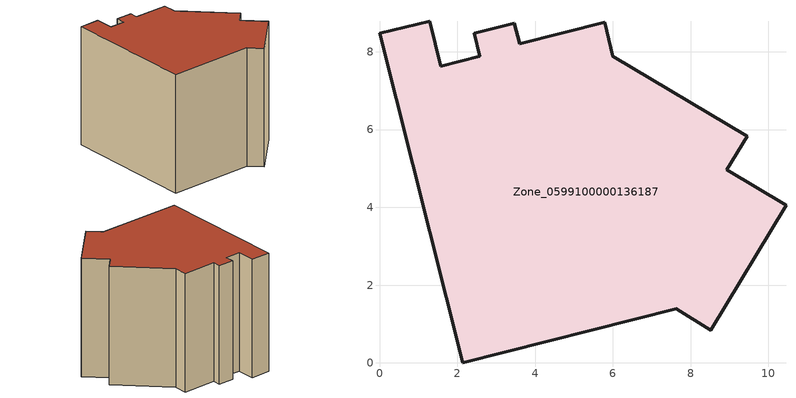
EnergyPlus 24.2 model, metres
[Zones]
Zone_0599100000136187
 floor ground (C_G): 6,7.89 9.45,5.83 8.93,4.97 10.45,4.06 8.52,0.84 7.63,1.39 2.14,0 0,8.47 1.29,8.79 1.58,7.63 2.58,7.88 2.43,8.47 3.47,8.73 3.6,8.21 5.79,8.76 z0
 wall outside (C_F): 1.29,8.79 0,8.47 2.14,0 7.63,1.39 8.52,0.84 10.45,4.06 8.93,4.97 9.45,5.83 6,7.89 5.79,8.76 3.6,8.21 3.47,8.73 2.43,8.47 2.58,7.88 1.58,7.63 1.29,8.79 z0:7.93
 roof outside (C_R): 1.58,7.63 1.29,8.79 0,8.47 2.14,0 7.63,1.39 8.52,0.84 10.45,4.06 8.93,4.97 9.45,5.83 6,7.89 5.79,8.76 3.6,8.21 3.47,8.73 2.43,8.47 2.58,7.88 z7.93
[BUILDING]
Pand.0599100000136187: North Axis=0; Terrain=City; Loads Convergence Tolerance Value=0.04; Temperature Convergence Tolerance Value=0.4; Solar Distribution=FullExterior; Maximum Number of Warmup Days=25; Minimum Number of Warmup Days=1
[Site:Location]
Rotterdam.The.Hague.AP_ZH_NLD Design_Conditions: Latitude=51.96; Longitude=4.45; Time Zone=1; Elevation=-4.5
[SITE:GROUNDTEMPERATURE:BUILDINGSURFACE]
18, 18, 18, 18, 18, 18, 18, 18, 18, 18, 18, 18
[MATERIAL] Thermal Absorptance=0.9; Solar Absorptance=0.7; Visible Absorptance=0.7
Name | Roughness | Thickness | Conductivity | Density | Specific Heat
G.TC.1975-1991 | MediumSmooth | 0.15 | 0.288461 | 540 | 1210
F.TC.1975-1991 | Rough | 0.3 | 0.230769 | 1920 | 840
R.TC.1975-1991 | MediumRough | 0.2 | 0.153846 | 1500 | 1000
[CONSTRUCTION]
C_G: G.TC.1975-1991
C_F: F.TC.1975-1991
C_R: R.TC.1975-1991
[ZONE]
Zone_0599100000136187: Type=1; Multiplier=1; Ceiling Height=Autocalculate; Volume=Autocalculate; Floor Area=autocalculate; Part of Total Floor Area=Yes
[ZONEINFILTRATION:DESIGNFLOWRATE]
Infil_Zone_0599100000136187: Zone or ZoneList or Space or SpaceList=Zone_0599100000136187; Schedule=AlwaysOn; Design Flow Rate Calculation Method=Flow/Area; Flow Rate per Floor Area=0.003; Constant Term Coefficient=1; Temperature Term Coefficient=0; Velocity Term Coefficient=0; Velocity Squared Term Coefficient=0
[HVACTEMPLATE:ZONE:IDEALLOADSAIRSYSTEM]
Zone_0599100000136187: Maximum Heating Supply Air Temperature=50; Minimum Cooling Supply Air Temperature=13; Maximum Heating Supply Air Humidity Ratio=0.0156; Minimum Cooling Supply Air Humidity Ratio=0.0077; Heating Limit=NoLimit; Cooling Limit=NoLimit; Dehumidification Control Type=ConstantSensibleHeatRatio; Cooling Sensible Heat Ratio=0.7; Dehumidification Setpoint=60; Humidification Control Type=None; Humidification Setpoint=30; Outdoor Air Method=None; Outdoor Air Flow Rate per Person=0.00944; Outdoor Air Flow Rate per Zone Floor Area=0; Outdoor Air Flow Rate per Zone=0; Demand Controlled Ventilation Type=None; Outdoor Air Economizer Type=NoEconomizer; Heat Recovery Type=None; Sensible Heat Recovery Effectiveness=0.7; Latent Heat Recovery Effectiveness=0.65
[ZONECONTROL:THERMOSTAT]
ThermostatControl_Zone_0599100000136187: Zone or ZoneList=Zone_0599100000136187; Control Type Schedule=DualSetpointControlType; Control 1=Thermostat_Zone_0599100000136187; Temperature Difference Between Cutout And Setpoint=0
[THERMOSTATSETPOINT:DUALSETPOINT]
Thermostat_Zone_0599100000136187: Heating Setpoint Temperature Schedule=HeatingSetpoint_Zone_0599100000136187; Cooling Setpoint Temperature Schedule=CoolingSetpoint_Zone_0599100000136187
[SCHEDULE:COMPACT]
HeatingSetpoint_Zone_0599100000136187: Through: 12/31, For: AllDays, Until: 24:00, 21
CoolingSetpoint_Zone_0599100000136187: Through: 12/31, For: AllDays, Until: 24:00, 24
DualSetpointControlType: Through: 12/31, For: AllDays, Until: 24:00, 4
AlwaysOn: Through: 12/31, For: AllDays, Until: 24:00, 1
